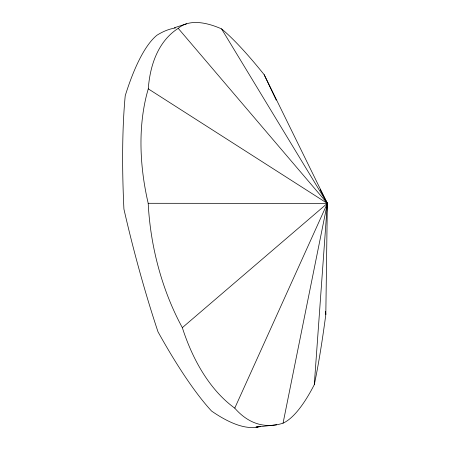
<?xml version="1.0" encoding="UTF-8"?>
<svg xmlns="http://www.w3.org/2000/svg" width="450" height="450" viewBox="0 0 450 450"><rect width="100%" height="100%" fill="white"/><g stroke="black" fill="none" stroke-linecap="round" stroke-linejoin="round"><path stroke-width="0.67" d="M325.817 314.539L327.347 203.377L264.161 74.677A196.391 30.718 57.8 0 0 221.569 28.884A198.776 67.224 54.6 0 0 178.206 28.333M283.061 423.146L327.347 203.377L178.222 28.356A200.649 102.87 57.1 0 0 148.275 88.853A201.819 127.384 66.5 0 0 148.196 203.299A202.146 133.391 80.9 0 0 182.329 327.656A201.431 118.98 -86.2 0 0 234.765 408.139A199.907 88.605 -79.8 0 0 283.061 423.169A197.814 51.311 -79.9 0 0 314.286 384.688L327.347 203.377L320.276 189.726M326.964 204.722L327.347 203.377L221.574 28.901M234.771 408.116L327.347 203.377L148.297 88.869M182.351 327.639L327.347 203.377L148.213 203.299M174.257 27.804L186.576 23.799M257.237 426.977L260.477 426.347M260.505 426.324L255.994 427.174L276.694 424.755M264.156 74.666A194.411 3.071 65.3 0 1 276.221 100.125M314.286 384.683A195.469 17.522 -85 0 0 325.817 314.544A193.843 4.275 86.1 0 1 325.569 311.468M175.388 27.979A185.282 78.052 -79.7 0 0 156.954 35.224A187.937 50.197 -85 0 0 125.229 95.715A189.686 30.544 86.1 0 0 123.919 209.07A190.159 25.695 75.4 0 0 157.984 331.785A189.096 37.333 65.3 0 0 211.551 411.036A186.874 61.431 57.7 0 0 259.521 426.414"/></g></svg>
